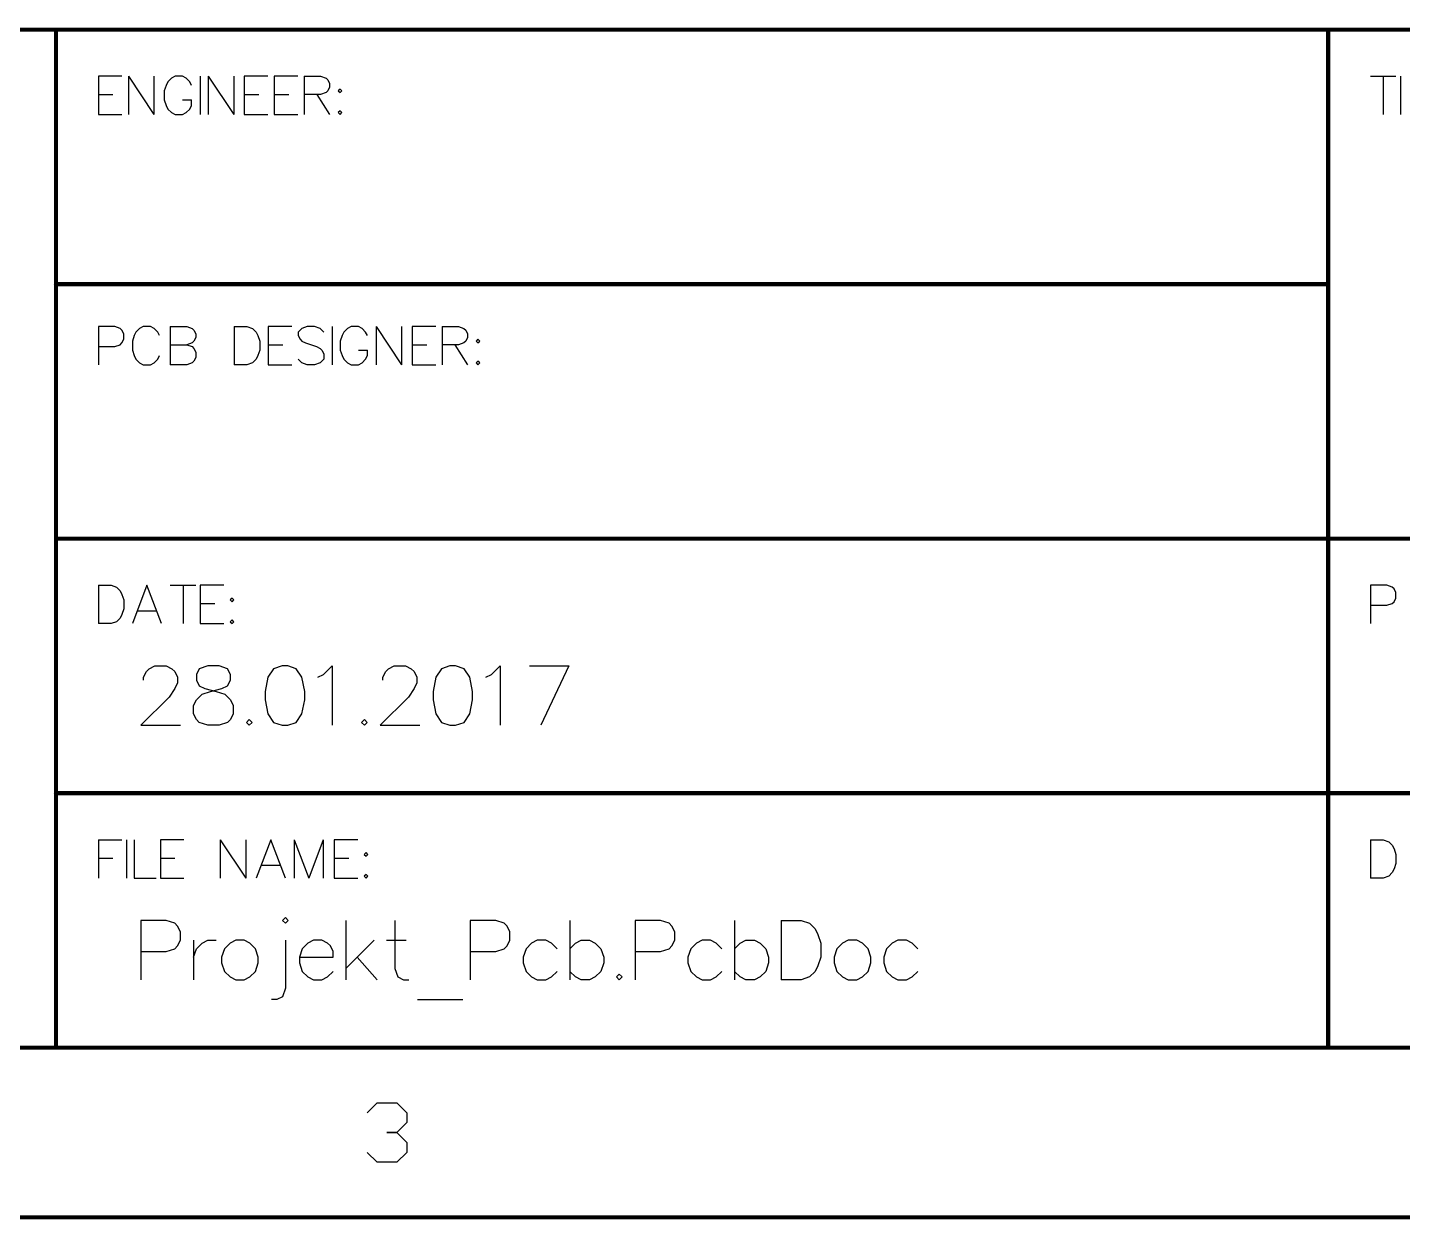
# Model space of a CAD drawing. Header units: millimetres. Extents: x 5 to 297, y 0 to 198.
# Drawn here: x 176.95 to 218.13, y 5.02 to 40.7 of the extents above; entities that cross this region are included whole.
import ezdxf

# ---------------------------------------------------------------- set-up
doc = ezdxf.new("R2010")
doc.units = ezdxf.units.MM
doc.layers.add('Mechanical16', color=56, linetype='Continuous')

msp = doc.modelspace()

# ---------------------------------------------------------------- linework, layer by layer
at = {"layer": 'Mechanical16'}
for p, q in [((179.777, 39.243), (179.07, 39.243)), ((179.07, 39.243), (179.07, 38.1)), ((179.968, 39.243), (179.968, 38.1)), ((179.968, 39.243), (180.73, 38.1)), ((180.73, 39.243), (180.73, 38.1)), ((181.263, 39.188), (181.154, 39.08)), ((181.372, 39.243), (181.263, 39.188)), ((181.59, 39.243), (181.372, 39.243)), ((181.698, 39.188), (181.59, 39.243)), ((181.807, 39.08), (181.698, 39.188)), ((182.123, 39.243), (182.123, 38.1)), ((182.362, 39.243), (182.362, 38.1)), ((182.362, 39.243), (183.124, 38.1)), ((183.124, 39.243), (183.124, 38.1)), ((184.147, 39.243), (183.44, 39.243)), ((183.44, 39.243), (183.44, 38.1)), ((185.045, 39.243), (184.338, 39.243)), ((184.338, 39.243), (184.338, 38.1)), ((185.235, 39.243), (185.235, 38.1)), ((185.235, 39.243), (185.725, 39.243)), ((185.725, 39.243), (185.888, 39.188)), ((185.888, 39.188), (185.943, 39.134)), ((185.943, 39.134), (185.997, 39.025)), ((217.17, 39.243), (217.932, 39.243)), ((217.551, 39.243), (217.551, 38.1)), ((218.068, 39.243), (218.068, 38.1)), ((181.1, 38.971), (181.045, 38.807)), ((181.045, 38.807), (181.045, 38.535)), ((181.154, 39.08), (181.1, 38.971)), ((181.862, 38.971), (181.807, 39.08)), ((185.888, 38.753), (185.725, 38.699)), ((185.943, 38.807), (185.888, 38.753)), ((185.997, 38.916), (185.943, 38.807)), ((185.997, 39.025), (185.997, 38.916)), ((186.307, 38.862), (186.253, 38.807)), ((186.253, 38.807), (186.307, 38.753)), ((186.362, 38.807), (186.307, 38.862)), ((186.307, 38.753), (186.362, 38.807)), ((179.07, 38.699), (179.505, 38.699)), ((181.045, 38.535), (181.1, 38.372)), ((181.1, 38.372), (181.154, 38.263)), ((181.59, 38.535), (181.862, 38.535)), ((181.807, 38.263), (181.862, 38.372)), ((181.862, 38.372), (181.862, 38.535)), ((183.44, 38.699), (183.875, 38.699)), ((184.338, 38.699), (184.773, 38.699)), ((185.725, 38.699), (185.235, 38.699)), ((185.616, 38.699), (185.997, 38.1)), ((179.07, 38.1), (179.777, 38.1)), ((181.154, 38.263), (181.263, 38.154)), ((181.263, 38.154), (181.372, 38.1)), ((181.372, 38.1), (181.59, 38.1)), ((181.59, 38.1), (181.698, 38.154)), ((181.698, 38.154), (181.807, 38.263)), ((183.44, 38.1), (184.147, 38.1)), ((184.338, 38.1), (185.045, 38.1)), ((186.307, 38.209), (186.253, 38.154)), ((186.253, 38.154), (186.307, 38.1)), ((186.362, 38.154), (186.307, 38.209)), ((186.307, 38.1), (186.362, 38.154)), ((179.56, 31.75), (179.07, 31.75)), ((179.07, 31.75), (179.07, 30.607)), ((179.723, 31.695), (179.56, 31.75)), ((180.414, 31.75), (180.305, 31.695)), ((180.632, 31.75), (180.414, 31.75)), ((180.741, 31.695), (180.632, 31.75)), ((181.225, 31.75), (181.225, 30.607)), ((181.225, 31.75), (181.715, 31.75)), ((181.715, 31.75), (181.878, 31.695)), ((183.14, 31.75), (183.14, 30.607)), ((183.14, 31.75), (183.521, 31.75)), ((183.521, 31.75), (183.685, 31.695)), ((184.865, 31.75), (184.158, 31.75)), ((184.158, 31.75), (184.158, 30.607)), ((185.328, 31.75), (185.165, 31.695)), ((185.546, 31.75), (185.328, 31.75)), ((185.709, 31.695), (185.546, 31.75)), ((186.073, 31.75), (186.073, 30.607)), ((186.639, 31.75), (186.531, 31.695)), ((186.857, 31.75), (186.639, 31.75)), ((186.966, 31.695), (186.857, 31.75)), ((187.39, 31.75), (187.39, 30.607)), ((187.39, 31.75), (188.152, 30.607)), ((188.152, 31.75), (188.152, 30.607)), ((189.175, 31.75), (188.468, 31.75)), ((188.468, 31.75), (188.468, 30.607)), ((189.366, 31.75), (189.366, 30.607)), ((189.366, 31.75), (189.855, 31.75)), ((189.855, 31.75), (190.019, 31.695)), ((179.777, 31.641), (179.723, 31.695)), ((179.832, 31.532), (179.777, 31.641)), ((179.777, 31.26), (179.832, 31.369)), ((179.832, 31.369), (179.832, 31.532)), ((180.142, 31.478), (180.088, 31.314)), ((180.088, 31.314), (180.088, 31.042)), ((180.196, 31.587), (180.142, 31.478)), ((180.305, 31.695), (180.196, 31.587)), ((180.849, 31.587), (180.741, 31.695)), ((180.904, 31.478), (180.849, 31.587)), ((181.878, 31.695), (181.932, 31.641)), ((181.932, 31.314), (181.878, 31.26)), ((181.932, 31.641), (181.987, 31.532)), ((181.987, 31.423), (181.932, 31.314)), ((181.987, 31.532), (181.987, 31.423)), ((183.685, 31.695), (183.793, 31.587)), ((183.793, 31.587), (183.848, 31.478)), ((183.848, 31.478), (183.902, 31.314)), ((183.902, 31.314), (183.902, 31.042)), ((185.165, 31.695), (185.056, 31.587)), ((185.056, 31.587), (185.056, 31.478)), ((185.056, 31.478), (185.11, 31.369)), ((185.11, 31.369), (185.165, 31.314)), ((185.165, 31.314), (185.274, 31.26)), ((185.818, 31.587), (185.709, 31.695)), ((186.367, 31.478), (186.313, 31.314)), ((186.313, 31.314), (186.313, 31.042)), ((186.422, 31.587), (186.367, 31.478)), ((186.531, 31.695), (186.422, 31.587)), ((187.075, 31.587), (186.966, 31.695)), ((187.129, 31.478), (187.075, 31.587)), ((190.019, 31.695), (190.073, 31.641)), ((190.073, 31.314), (190.019, 31.26)), ((190.073, 31.641), (190.128, 31.532)), ((190.128, 31.423), (190.073, 31.314)), ((190.128, 31.532), (190.128, 31.423)), ((190.438, 31.369), (190.383, 31.314)), ((190.383, 31.314), (190.438, 31.26)), ((190.492, 31.314), (190.438, 31.369)), ((190.438, 31.26), (190.492, 31.314)), ((179.07, 31.151), (179.56, 31.151)), ((179.56, 31.151), (179.723, 31.206)), ((179.723, 31.206), (179.777, 31.26)), ((180.088, 31.042), (180.142, 30.879)), ((181.225, 31.206), (181.715, 31.206)), ((181.878, 31.26), (181.715, 31.206)), ((181.715, 31.206), (181.878, 31.151)), ((181.878, 31.151), (181.932, 31.097)), ((181.932, 31.097), (181.987, 30.988)), ((181.987, 30.988), (181.987, 30.825)), ((183.902, 31.042), (183.848, 30.879)), ((184.158, 31.206), (184.593, 31.206)), ((185.274, 31.26), (185.6, 31.151)), ((185.6, 31.151), (185.709, 31.097)), ((185.709, 31.097), (185.763, 31.042)), ((185.763, 31.042), (185.818, 30.934)), ((185.818, 30.934), (185.818, 30.77)), ((186.313, 31.042), (186.367, 30.879)), ((186.857, 31.042), (187.129, 31.042)), ((187.129, 30.879), (187.129, 31.042)), ((188.468, 31.206), (188.903, 31.206)), ((189.855, 31.206), (189.366, 31.206)), ((189.747, 31.206), (190.128, 30.607)), ((190.019, 31.26), (189.855, 31.206)), ((180.142, 30.879), (180.196, 30.77)), ((180.196, 30.77), (180.305, 30.661)), ((180.305, 30.661), (180.414, 30.607)), ((180.414, 30.607), (180.632, 30.607)), ((180.632, 30.607), (180.741, 30.661)), ((180.741, 30.661), (180.849, 30.77)), ((180.849, 30.77), (180.904, 30.879)), ((181.715, 30.607), (181.225, 30.607)), ((181.878, 30.661), (181.715, 30.607)), ((181.932, 30.716), (181.878, 30.661)), ((181.987, 30.825), (181.932, 30.716)), ((183.521, 30.607), (183.14, 30.607)), ((183.685, 30.661), (183.521, 30.607)), ((183.793, 30.77), (183.685, 30.661)), ((183.848, 30.879), (183.793, 30.77)), ((184.158, 30.607), (184.865, 30.607)), ((185.165, 30.661), (185.056, 30.77)), ((185.328, 30.607), (185.165, 30.661)), ((185.546, 30.607), (185.328, 30.607)), ((185.709, 30.661), (185.546, 30.607)), ((185.818, 30.77), (185.709, 30.661)), ((186.367, 30.879), (186.422, 30.77)), ((186.422, 30.77), (186.531, 30.661)), ((186.531, 30.661), (186.639, 30.607)), ((186.639, 30.607), (186.857, 30.607)), ((186.857, 30.607), (186.966, 30.661)), ((186.966, 30.661), (187.075, 30.77)), ((187.075, 30.77), (187.129, 30.879)), ((188.468, 30.607), (189.175, 30.607)), ((190.438, 30.716), (190.383, 30.661)), ((190.383, 30.661), (190.438, 30.607)), ((190.492, 30.661), (190.438, 30.716)), ((190.438, 30.607), (190.492, 30.661)), ((179.07, 24.003), (179.07, 22.86)), ((179.07, 24.003), (179.451, 24.003)), ((179.451, 24.003), (179.614, 23.948)), ((179.614, 23.948), (179.723, 23.84)), ((180.523, 24.003), (180.088, 22.86)), ((180.958, 22.86), (180.523, 24.003)), ((181.225, 24.003), (181.987, 24.003)), ((181.606, 24.003), (181.606, 22.86)), ((182.83, 24.003), (182.123, 24.003)), ((182.123, 24.003), (182.123, 22.86)), ((217.66, 24.003), (217.17, 24.003)), ((217.17, 24.003), (217.17, 22.86)), ((217.823, 23.948), (217.66, 24.003)), ((217.877, 23.894), (217.823, 23.948)), ((217.932, 23.785), (217.877, 23.894)), ((179.723, 23.84), (179.777, 23.731)), ((179.777, 23.731), (179.832, 23.567)), ((179.832, 23.567), (179.832, 23.295)), ((183.075, 23.622), (183.021, 23.567)), ((183.021, 23.567), (183.075, 23.513)), ((183.13, 23.567), (183.075, 23.622)), ((183.075, 23.513), (183.13, 23.567)), ((217.823, 23.459), (217.877, 23.513)), ((217.877, 23.513), (217.932, 23.622)), ((217.932, 23.622), (217.932, 23.785)), ((179.777, 23.132), (179.723, 23.023)), ((179.832, 23.295), (179.777, 23.132)), ((180.251, 23.241), (180.795, 23.241)), ((182.123, 23.459), (182.558, 23.459)), ((217.17, 23.404), (217.66, 23.404)), ((217.66, 23.404), (217.823, 23.459)), ((179.451, 22.86), (179.07, 22.86)), ((179.614, 22.914), (179.451, 22.86)), ((179.723, 23.023), (179.614, 22.914)), ((182.123, 22.86), (182.83, 22.86)), ((183.075, 22.969), (183.021, 22.914)), ((183.021, 22.914), (183.075, 22.86)), ((183.13, 22.914), (183.075, 22.969)), ((183.075, 22.86), (183.13, 22.914)), ((180.425, 21.251), (180.509, 21.42)), ((180.509, 21.42), (180.594, 21.505)), ((180.594, 21.505), (180.763, 21.59)), ((180.763, 21.59), (181.102, 21.59)), ((181.102, 21.59), (181.271, 21.505)), ((181.271, 21.505), (181.356, 21.42)), ((181.356, 21.42), (181.44, 21.251)), ((182.092, 21.505), (182.008, 21.336)), ((182.346, 21.59), (182.092, 21.505)), ((182.685, 21.59), (182.346, 21.59)), ((182.939, 21.505), (182.685, 21.59)), ((183.023, 21.336), (182.939, 21.505)), ((184.318, 21.505), (184.149, 21.251)), ((184.572, 21.59), (184.318, 21.505)), ((184.742, 21.59), (184.572, 21.59)), ((184.996, 21.505), (184.742, 21.59)), ((185.165, 21.251), (184.996, 21.505)), ((185.817, 21.336), (186.071, 21.59)), ((186.071, 21.59), (186.071, 19.812)), ((187.594, 21.251), (187.679, 21.42)), ((187.679, 21.42), (187.764, 21.505)), ((187.764, 21.505), (187.933, 21.59)), ((187.933, 21.59), (188.272, 21.59)), ((188.272, 21.59), (188.441, 21.505)), ((188.441, 21.505), (188.526, 21.42)), ((188.526, 21.42), (188.61, 21.251)), ((189.347, 21.505), (189.177, 21.251)), ((189.601, 21.59), (189.347, 21.505)), ((189.77, 21.59), (189.601, 21.59)), ((190.024, 21.505), (189.77, 21.59)), ((190.193, 21.251), (190.024, 21.505)), ((190.845, 21.336), (191.099, 21.59)), ((191.099, 21.59), (191.099, 19.812)), ((191.979, 21.59), (193.164, 21.59)), ((193.164, 21.59), (192.318, 19.812)), ((180.425, 21.166), (180.425, 21.251)), ((181.44, 21.082), (181.356, 20.912)), ((181.44, 21.251), (181.44, 21.082)), ((182.008, 21.336), (182.008, 21.166)), ((182.008, 21.166), (182.092, 20.997)), ((182.939, 20.997), (183.023, 21.166)), ((183.023, 21.166), (183.023, 21.336)), ((184.149, 21.251), (184.065, 20.828)), ((185.25, 20.828), (185.165, 21.251)), ((185.647, 21.251), (185.817, 21.336)), ((187.594, 21.166), (187.594, 21.251)), ((188.61, 21.082), (188.526, 20.912)), ((188.61, 21.251), (188.61, 21.082)), ((189.177, 21.251), (189.093, 20.828)), ((190.278, 20.828), (190.193, 21.251)), ((190.676, 21.251), (190.845, 21.336)), ((181.186, 20.658), (180.34, 19.812)), ((181.356, 20.912), (181.186, 20.658)), ((182.008, 20.574), (182.177, 20.743)), ((182.092, 20.997), (182.262, 20.912)), ((182.177, 20.743), (182.431, 20.828)), ((182.262, 20.912), (182.6, 20.828)), ((182.431, 20.828), (182.769, 20.912)), ((182.6, 20.828), (182.854, 20.743)), ((182.769, 20.912), (182.939, 20.997)), ((182.854, 20.743), (183.023, 20.574)), ((184.065, 20.828), (184.065, 20.574)), ((185.25, 20.574), (185.25, 20.828)), ((188.356, 20.658), (187.51, 19.812)), ((188.526, 20.912), (188.356, 20.658)), ((189.093, 20.828), (189.093, 20.574)), ((190.278, 20.574), (190.278, 20.828)), ((181.923, 20.405), (182.008, 20.574)), ((181.923, 20.151), (181.923, 20.405)), ((183.023, 20.574), (183.108, 20.405)), ((183.108, 20.405), (183.108, 20.151)), ((184.065, 20.574), (184.149, 20.151)), ((185.165, 20.151), (185.25, 20.574)), ((189.093, 20.574), (189.177, 20.151)), ((190.193, 20.151), (190.278, 20.574)), ((180.34, 19.812), (181.525, 19.812)), ((182.008, 19.981), (181.923, 20.151)), ((182.092, 19.897), (182.008, 19.981)), ((182.346, 19.812), (182.092, 19.897)), ((182.685, 19.812), (182.346, 19.812)), ((182.939, 19.897), (182.685, 19.812)), ((183.023, 19.981), (182.939, 19.897)), ((183.108, 20.151), (183.023, 19.981)), ((183.591, 19.981), (183.506, 19.897)), ((183.506, 19.897), (183.591, 19.812)), ((183.675, 19.897), (183.591, 19.981)), ((183.591, 19.812), (183.675, 19.897)), ((184.149, 20.151), (184.318, 19.897)), ((184.318, 19.897), (184.572, 19.812)), ((184.572, 19.812), (184.742, 19.812)), ((184.742, 19.812), (184.996, 19.897)), ((184.996, 19.897), (185.165, 20.151)), ((187.036, 19.981), (186.951, 19.897)), ((186.951, 19.897), (187.036, 19.812)), ((187.12, 19.897), (187.036, 19.981)), ((187.036, 19.812), (187.12, 19.897)), ((187.51, 19.812), (188.695, 19.812)), ((189.177, 20.151), (189.347, 19.897)), ((189.347, 19.897), (189.601, 19.812)), ((189.601, 19.812), (189.77, 19.812)), ((189.77, 19.812), (190.024, 19.897)), ((190.024, 19.897), (190.193, 20.151)), ((179.07, 16.383), (179.07, 15.24)), ((179.07, 16.383), (179.777, 16.383)), ((179.908, 16.383), (179.908, 15.24)), ((180.147, 16.383), (180.147, 15.24)), ((181.633, 16.383), (180.926, 16.383)), ((180.926, 16.383), (180.926, 15.24)), ((182.721, 16.383), (182.721, 15.24)), ((182.721, 16.383), (183.483, 15.24)), ((183.483, 16.383), (183.483, 15.24)), ((184.234, 16.383), (183.799, 15.24)), ((184.67, 15.24), (184.234, 16.383)), ((184.936, 16.383), (184.936, 15.24)), ((184.936, 16.383), (185.371, 15.24)), ((185.807, 16.383), (185.371, 15.24)), ((185.807, 16.383), (185.807, 15.24)), ((186.841, 16.383), (186.133, 16.383)), ((186.133, 16.383), (186.133, 15.24)), ((217.17, 16.383), (217.17, 15.24)), ((217.17, 16.383), (217.551, 16.383)), ((217.551, 16.383), (217.714, 16.328)), ((217.714, 16.328), (217.823, 16.22)), ((217.823, 16.22), (217.877, 16.111)), ((217.877, 16.111), (217.932, 15.947)), ((179.07, 15.839), (179.505, 15.839)), ((180.926, 15.839), (181.361, 15.839)), ((186.133, 15.839), (186.569, 15.839)), ((187.086, 16.002), (187.031, 15.947)), ((187.031, 15.947), (187.086, 15.893)), ((187.14, 15.947), (187.086, 16.002)), ((187.086, 15.893), (187.14, 15.947)), ((217.932, 15.675), (217.877, 15.512)), ((217.932, 15.947), (217.932, 15.675)), ((180.147, 15.24), (180.8, 15.24)), ((180.926, 15.24), (181.633, 15.24)), ((183.962, 15.621), (184.506, 15.621)), ((186.133, 15.24), (186.841, 15.24)), ((187.086, 15.349), (187.031, 15.294)), ((187.031, 15.294), (187.086, 15.24)), ((187.14, 15.294), (187.086, 15.349)), ((187.086, 15.24), (187.14, 15.294)), ((217.551, 15.24), (217.17, 15.24)), ((217.714, 15.294), (217.551, 15.24)), ((217.823, 15.403), (217.714, 15.294)), ((217.877, 15.512), (217.823, 15.403)), ((184.674, 14.054), (184.589, 13.97)), ((184.759, 13.97), (184.674, 14.054)), ((181.102, 13.97), (180.34, 13.97)), ((180.34, 13.97), (180.34, 12.192)), ((181.356, 13.885), (181.102, 13.97)), ((181.44, 13.8), (181.356, 13.885)), ((181.525, 13.631), (181.44, 13.8)), ((181.525, 13.377), (181.525, 13.631)), ((184.589, 13.97), (184.674, 13.885)), ((184.674, 13.885), (184.759, 13.97)), ((186.485, 13.97), (186.485, 12.192)), ((187.95, 13.97), (187.95, 12.531)), ((190.972, 13.97), (190.21, 13.97)), ((190.21, 13.97), (190.21, 12.192)), ((191.226, 13.885), (190.972, 13.97)), ((191.31, 13.8), (191.226, 13.885)), ((191.395, 13.631), (191.31, 13.8)), ((191.395, 13.377), (191.395, 13.631)), ((193.19, 13.97), (193.19, 12.192)), ((195.907, 13.97), (195.145, 13.97)), ((195.145, 13.97), (195.145, 12.192)), ((196.161, 13.885), (195.907, 13.97)), ((196.245, 13.8), (196.161, 13.885)), ((196.33, 13.631), (196.245, 13.8)), ((196.33, 13.377), (196.33, 13.631)), ((198.125, 13.97), (198.125, 12.192)), ((199.521, 13.97), (199.521, 12.192)), ((199.521, 13.97), (200.114, 13.97)), ((200.114, 13.97), (200.368, 13.885)), ((200.368, 13.885), (200.537, 13.716)), ((200.537, 13.716), (200.622, 13.546)), ((181.356, 13.123), (181.44, 13.208)), ((181.44, 13.208), (181.525, 13.377)), ((181.923, 13.377), (181.923, 12.192)), ((182.008, 13.123), (182.177, 13.292)), ((182.177, 13.292), (182.346, 13.377)), ((182.346, 13.377), (182.6, 13.377)), ((183.015, 13.292), (182.846, 13.123)), ((183.184, 13.377), (183.015, 13.292)), ((183.438, 13.377), (183.184, 13.377)), ((183.607, 13.292), (183.438, 13.377)), ((183.777, 13.123), (183.607, 13.292)), ((184.674, 13.377), (184.674, 11.938)), ((185.343, 13.292), (185.173, 13.123)), ((185.512, 13.377), (185.343, 13.292)), ((185.766, 13.377), (185.512, 13.377)), ((185.935, 13.292), (185.766, 13.377)), ((186.02, 13.208), (185.935, 13.292)), ((186.105, 13.038), (186.02, 13.208)), ((187.332, 13.377), (186.485, 12.531)), ((187.696, 13.377), (188.288, 13.377)), ((191.226, 13.123), (191.31, 13.208)), ((191.31, 13.208), (191.395, 13.377)), ((192.047, 13.292), (191.878, 13.123)), ((192.216, 13.377), (192.047, 13.292)), ((192.47, 13.377), (192.216, 13.377)), ((192.639, 13.292), (192.47, 13.377)), ((192.809, 13.123), (192.639, 13.292)), ((193.19, 13.123), (193.359, 13.292)), ((193.359, 13.292), (193.528, 13.377)), ((193.528, 13.377), (193.782, 13.377)), ((193.782, 13.377), (193.951, 13.292)), ((193.951, 13.292), (194.121, 13.123)), ((196.161, 13.123), (196.245, 13.208)), ((196.245, 13.208), (196.33, 13.377)), ((196.982, 13.292), (196.813, 13.123)), ((197.151, 13.377), (196.982, 13.292)), ((197.405, 13.377), (197.151, 13.377)), ((197.574, 13.292), (197.405, 13.377)), ((197.744, 13.123), (197.574, 13.292)), ((198.125, 13.123), (198.294, 13.292)), ((198.294, 13.292), (198.463, 13.377)), ((198.463, 13.377), (198.717, 13.377)), ((198.717, 13.377), (198.886, 13.292)), ((198.886, 13.292), (199.056, 13.123)), ((200.622, 13.546), (200.706, 13.292)), ((200.706, 13.292), (200.706, 12.869)), ((201.358, 13.292), (201.189, 13.123)), ((201.528, 13.377), (201.358, 13.292)), ((201.781, 13.377), (201.528, 13.377)), ((201.951, 13.292), (201.781, 13.377)), ((202.12, 13.123), (201.951, 13.292)), ((202.848, 13.292), (202.679, 13.123)), ((203.017, 13.377), (202.848, 13.292)), ((203.271, 13.377), (203.017, 13.377)), ((203.441, 13.292), (203.271, 13.377)), ((203.61, 13.123), (203.441, 13.292)), ((180.34, 13.038), (181.102, 13.038)), ((181.102, 13.038), (181.356, 13.123)), ((181.923, 12.869), (182.008, 13.123)), ((182.846, 13.123), (182.761, 12.869)), ((182.761, 12.869), (182.761, 12.7)), ((183.861, 12.869), (183.777, 13.123)), ((183.861, 12.7), (183.861, 12.869)), ((185.173, 13.123), (185.089, 12.869)), ((185.089, 12.869), (186.105, 12.869)), ((185.089, 12.869), (185.089, 12.7)), ((186.105, 12.869), (186.105, 13.038)), ((186.824, 12.869), (187.417, 12.192)), ((190.21, 13.038), (190.972, 13.038)), ((190.972, 13.038), (191.226, 13.123)), ((191.878, 13.123), (191.793, 12.869)), ((191.793, 12.869), (191.793, 12.7)), ((194.121, 13.123), (194.205, 12.869)), ((194.205, 12.869), (194.205, 12.7)), ((195.145, 13.038), (195.907, 13.038)), ((195.907, 13.038), (196.161, 13.123)), ((196.813, 13.123), (196.728, 12.869)), ((196.728, 12.869), (196.728, 12.7)), ((199.056, 13.123), (199.14, 12.869)), ((199.14, 12.869), (199.14, 12.7)), ((200.706, 12.869), (200.622, 12.615)), ((201.189, 13.123), (201.104, 12.869)), ((201.104, 12.869), (201.104, 12.7)), ((202.205, 12.869), (202.12, 13.123)), ((202.205, 12.7), (202.205, 12.869)), ((202.679, 13.123), (202.594, 12.869)), ((202.594, 12.869), (202.594, 12.7)), ((182.761, 12.7), (182.846, 12.446)), ((182.846, 12.446), (183.015, 12.277)), ((183.607, 12.277), (183.777, 12.446)), ((183.777, 12.446), (183.861, 12.7)), ((185.089, 12.7), (185.173, 12.446)), ((185.173, 12.446), (185.343, 12.277)), ((185.935, 12.277), (186.105, 12.446)), ((187.95, 12.531), (188.035, 12.277)), ((191.793, 12.7), (191.878, 12.446)), ((191.878, 12.446), (192.047, 12.277)), ((192.639, 12.277), (192.809, 12.446)), ((193.359, 12.277), (193.19, 12.446)), ((194.121, 12.446), (193.951, 12.277)), ((194.205, 12.7), (194.121, 12.446)), ((194.671, 12.361), (194.586, 12.277)), ((194.756, 12.277), (194.671, 12.361)), ((196.728, 12.7), (196.813, 12.446)), ((196.813, 12.446), (196.982, 12.277)), ((197.574, 12.277), (197.744, 12.446)), ((198.294, 12.277), (198.125, 12.446)), ((199.056, 12.446), (198.886, 12.277)), ((199.14, 12.7), (199.056, 12.446)), ((200.537, 12.446), (200.368, 12.277)), ((200.622, 12.615), (200.537, 12.446)), ((201.104, 12.7), (201.189, 12.446)), ((201.189, 12.446), (201.358, 12.277)), ((201.951, 12.277), (202.12, 12.446)), ((202.12, 12.446), (202.205, 12.7)), ((202.594, 12.7), (202.679, 12.446)), ((202.679, 12.446), (202.848, 12.277)), ((203.441, 12.277), (203.61, 12.446)), ((183.015, 12.277), (183.184, 12.192)), ((183.184, 12.192), (183.438, 12.192)), ((183.438, 12.192), (183.607, 12.277)), ((185.343, 12.277), (185.512, 12.192)), ((185.512, 12.192), (185.766, 12.192)), ((185.766, 12.192), (185.935, 12.277)), ((188.035, 12.277), (188.204, 12.192)), ((188.204, 12.192), (188.373, 12.192)), ((192.047, 12.277), (192.216, 12.192)), ((192.216, 12.192), (192.47, 12.192)), ((192.47, 12.192), (192.639, 12.277)), ((193.528, 12.192), (193.359, 12.277)), ((193.782, 12.192), (193.528, 12.192)), ((193.951, 12.277), (193.782, 12.192)), ((194.586, 12.277), (194.671, 12.192)), ((194.671, 12.192), (194.756, 12.277)), ((196.982, 12.277), (197.151, 12.192)), ((197.151, 12.192), (197.405, 12.192)), ((197.405, 12.192), (197.574, 12.277)), ((198.463, 12.192), (198.294, 12.277)), ((198.717, 12.192), (198.463, 12.192)), ((198.886, 12.277), (198.717, 12.192)), ((200.114, 12.192), (199.521, 12.192)), ((200.368, 12.277), (200.114, 12.192)), ((201.358, 12.277), (201.528, 12.192)), ((201.528, 12.192), (201.781, 12.192)), ((201.781, 12.192), (201.951, 12.277)), ((202.848, 12.277), (203.017, 12.192)), ((203.017, 12.192), (203.271, 12.192)), ((203.271, 12.192), (203.441, 12.277)), ((184.42, 11.599), (184.251, 11.599)), ((184.589, 11.684), (184.42, 11.599)), ((184.674, 11.938), (184.589, 11.684)), ((188.627, 11.599), (189.981, 11.599)), ((187.122, 8.212), (187.418, 8.508)), ((187.418, 8.508), (188.011, 8.508)), ((188.011, 8.508), (188.307, 8.212)), ((188.307, 7.916), (188.011, 7.62)), ((188.307, 8.212), (188.307, 7.916)), ((188.011, 7.62), (187.714, 7.62)), ((187.714, 7.62), (188.011, 7.62)), ((188.011, 7.62), (188.307, 7.323)), ((187.418, 6.731), (187.122, 7.027)), ((188.307, 7.027), (188.011, 6.731)), ((188.307, 7.323), (188.307, 7.027)), ((188.011, 6.731), (187.418, 6.731))]:
    msp.add_line(p, q, dxfattribs=at)
at = {"layer": 'Mechanical16', "const_width": 0.127}
for points in [[(142.24, 40.64), (177.8, 40.64)], [(177.8, 40.64), (215.9, 40.64)], [(177.8, 10.16), (177.8, 40.64)], [(215.9, 25.4), (215.9, 40.64)], [(215.9, 40.64), (292.1, 40.64)], [(177.8, 33.02), (215.9, 33.02)], [(177.8, 25.4), (292.1, 25.4)], [(215.9, 10.16), (215.9, 25.4)], [(177.8, 17.78), (292.1, 17.78)], [(10.16, 10.16), (292.1, 10.16)], [(142.24, 10.16), (177.8, 10.16)], [(177.8, 10.16), (292.1, 10.16)], [(5.08, 5.08), (297.18, 5.08)]]:
    msp.add_lwpolyline(points, dxfattribs=at)
at = {"layer": 'Mechanical16', "const_width": 0.0635}
for points in [[(177.768, 40.64, 1), (177.832, 40.64, 1)], [(177.768, 40.64, 1), (177.832, 40.64, 1)], [(177.768, 40.64, 1), (177.832, 40.64, 1)], [(215.868, 40.64, 1), (215.932, 40.64, 1)], [(215.868, 40.64, 1), (215.932, 40.64, 1)], [(215.868, 40.64, 1), (215.932, 40.64, 1)], [(177.768, 33.02, 1), (177.832, 33.02, 1)], [(215.868, 33.02, 1), (215.932, 33.02, 1)], [(177.768, 25.4, 1), (177.832, 25.4, 1)], [(215.868, 25.4, 1), (215.932, 25.4, 1)], [(215.868, 25.4, 1), (215.932, 25.4, 1)], [(177.768, 17.78, 1), (177.832, 17.78, 1)], [(177.768, 10.16, 1), (177.832, 10.16, 1)], [(177.768, 10.16, 1), (177.832, 10.16, 1)], [(177.768, 10.16, 1), (177.832, 10.16, 1)], [(215.868, 10.16, 1), (215.932, 10.16, 1)]]:
    msp.add_lwpolyline(points, format="xyb", close=True, dxfattribs=at)

doc.saveas('drawing.dxf')
